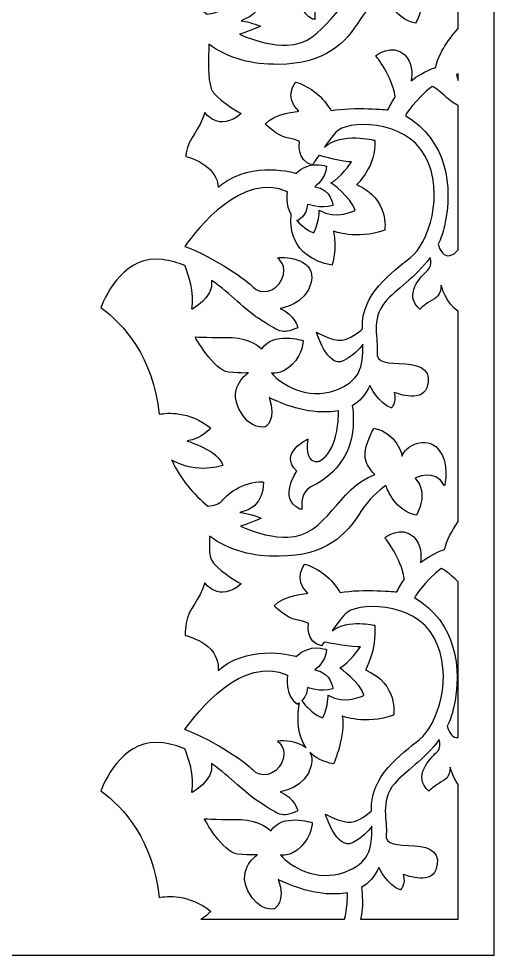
# Model space of a CAD drawing. Header units: centimetres. Extents: x -8.7 to 9, y -0.8 to 7.8.
# Drawn here: x 6.778 to 8.959, y -0.784 to 3.506 of the extents above; entities that cross this region are included whole.
import ezdxf

# ---------------------------------------------------------------- set-up
doc = ezdxf.new("R2010")
doc.units = ezdxf.units.CM
doc.header["$MEASUREMENT"] = 0
doc.layers.add('layer 1', color=7, linetype='Continuous')

msp = doc.modelspace()

# ---------------------------------------------------------------- linework, layer by layer
at = {"layer": 'layer 1', "color": 242}
for points, knots in [([(0.70813, 7.79648), (0.70813, 7.79648), (8.95855, 7.79648), (8.95855, 7.79648), (8.95855, 7.79648), (8.95855, 7.79648), (8.95855, -0.78396), (8.95855, -0.78396), (8.95855, -0.78396), (8.95855, -0.78396), (0.70813, -0.78396), (0.70813, -0.78396), (0.70813, -0.78396), (0.70813, -0.78396), (0.70813, 7.79648), (0.70813, 7.79648)], [0, 0, 0, 0, 0.2, 0.2, 0.2, 0.2, 0.4, 0.4, 0.4, 0.4, 0.6, 0.6, 0.6, 0.6, 1, 1, 1, 1]), ([(8.79354, 4.48017), (8.79354, 4.48017), (8.79354, 3.46098), (8.79354, 3.46098), (8.79354, 3.46098), (8.73857, 3.40356), (8.70047, 3.3355), (8.69018, 3.28348), (8.69018, 3.28348), (8.69018, 3.28348), (8.63613, 3.2674), (8.57809, 3.22248), (8.57809, 3.22248), (8.58317, 3.2561), (8.58294, 3.30615), (8.54779, 3.34043), (8.54779, 3.34043), (8.49045, 3.39639), (8.4153, 3.33644), (8.4153, 3.33644), (8.4153, 3.33644), (8.4153, 3.33644), (8.49045, 3.24251), (8.50429, 3.15059), (8.50429, 3.15059), (8.50446, 3.14946), (8.50463, 3.14837), (8.50482, 3.14731), (8.50482, 3.14731), (8.49217, 3.12982), (8.48055, 3.11034), (8.47067, 3.08864), (8.47067, 3.08864), (8.47067, 3.08864), (8.31643, 3.10363), (8.20964, 3.08564), (8.20964, 3.08564), (8.20964, 3.08564), (8.1587, 3.18329), (8.04846, 3.21585), (8.04846, 3.21585), (8.04846, 3.21585), (7.99079, 3.14901), (8.06202, 3.08217), (8.06202, 3.08217), (8.06202, 3.08217), (7.95009, 3.0736), (7.90769, 3.0239), (7.90769, 3.0239), (7.90769, 3.0239), (7.96366, 2.96905), (8.00945, 2.96048), (8.00945, 2.96048), (8.05524, 2.95191), (8.06542, 2.94334), (8.06542, 2.94334), (8.06542, 2.94334), (8.06542, 2.94334), (8.04986, 2.85447), (8.12441, 2.8362), (8.12441, 2.8362), (8.12441, 2.8362), (8.1364, 2.85483), (8.15367, 2.8802), (8.15367, 2.8802), (8.16775, 2.87624), (8.26931, 2.84809), (8.3044, 2.85037), (8.3044, 2.85037), (8.3044, 2.85037), (8.25083, 2.7741), (8.20944, 2.75441), (8.20944, 2.75441), (8.20944, 2.75441), (8.30197, 2.69043), (8.32023, 2.62892), (8.32023, 2.62892), (8.32023, 2.62892), (8.23257, 2.58186), (8.15587, 2.62984), (8.15587, 2.62984), (8.15587, 2.62984), (8.1583, 2.58094), (8.13274, 2.52804), (8.13274, 2.52804), (8.13274, 2.52804), (8.12543, 2.51942), (8.08039, 2.55633), (8.08039, 2.55633), (8.06838, 2.56617), (8.05914, 2.57526), (8.05205, 2.58331), (8.05205, 2.58331), (8.05337, 2.58243), (8.05471, 2.58157), (8.05611, 2.58075), (8.05611, 2.58075), (8.05611, 2.58075), (8.10159, 2.60273), (8.10159, 2.65669), (8.10159, 2.65669), (8.10159, 2.65669), (8.16091, 2.63271), (8.21826, 2.65069), (8.21826, 2.65069), (8.21826, 2.65069), (8.21431, 2.72463), (8.13521, 2.73662), (8.13521, 2.73662), (8.13521, 2.73662), (8.1886, 2.77259), (8.1886, 2.83055), (8.1886, 2.83055), (8.1886, 2.83055), (8.17481, 2.8362), (8.15387, 2.83753), (8.15387, 2.83753), (8.15387, 2.83753), (8.13805, 2.83762), (8.13805, 2.83762), (8.13805, 2.83762), (8.11246, 2.83629), (8.08047, 2.82733), (8.05017, 2.79857), (8.05017, 2.79857), (8.05017, 2.79857), (7.85242, 2.85852), (7.70806, 2.74662), (7.70806, 2.74662), (7.70309, 2.74276), (7.69814, 2.73885), (7.69322, 2.73491), (7.69322, 2.73491), (7.69046, 2.76257), (7.67954, 2.79708), (7.64677, 2.82393), (7.64677, 2.82393), (7.60992, 2.85412), (7.57082, 2.86837), (7.54382, 2.87504), (7.54382, 2.87504), (7.54445, 2.88115), (7.54517, 2.88703), (7.54599, 2.89261), (7.54599, 2.89261), (7.55598, 2.96078), (7.60845, 2.9936), (7.63093, 3.07691), (7.63093, 3.07691), (7.63093, 3.07691), (7.69589, 2.9835), (7.79832, 3.07186), (7.79832, 3.07186), (7.79832, 3.07186), (7.71088, 3.11983), (7.6734, 3.16527), (7.6734, 3.16527), (7.66746, 3.17247), (7.66323, 3.17973), (7.66021, 3.18714), (7.66021, 3.18714), (7.64532, 3.23247), (7.6469, 3.32324), (7.6499, 3.35919), (7.6499, 3.35919), (7.65004, 3.36869), (7.64998, 3.37862), (7.64918, 3.38908), (7.64918, 3.38908), (7.74362, 3.32199), (7.84751, 3.29602), (7.96808, 3.29735), (7.96808, 3.29735), (8.18659, 3.29975), (8.27465, 3.3941), (8.34353, 3.50211), (8.34353, 3.50211), (8.37958, 3.55863), (8.42406, 3.5974), (8.4583, 3.62153), (8.4583, 3.62153), (8.46587, 3.59773), (8.50031, 3.50854), (8.5972, 3.4853), (8.5972, 3.4853), (8.5972, 3.4853), (8.6599, 3.58707), (8.59149, 3.65427), (8.59149, 3.65427), (8.59149, 3.65427), (8.6827, 3.7042), (8.7264, 3.61971), (8.7264, 3.61971), (8.7264, 3.61971), (8.7549, 3.7234), (8.6979, 3.78868), (8.6979, 3.78868), (8.6409, 3.85397), (8.54399, 3.80212), (8.53259, 3.75604), (8.53259, 3.75604), (8.53259, 3.75604), (8.50979, 3.86357), (8.40339, 3.88469), (8.40339, 3.88469), (8.40339, 3.88469), (8.34258, 3.78292), (8.36918, 3.72532), (8.36918, 3.72532), (8.37961, 3.70275), (8.39381, 3.6852), (8.40724, 3.67219), (8.40724, 3.67219), (8.23616, 3.61031), (8.18697, 3.38814), (8.00899, 3.38474), (8.00899, 3.38474), (7.94756, 3.38357), (7.86986, 3.39966), (7.79108, 3.43488), (7.79108, 3.43488), (7.8318, 3.44775), (7.88656, 3.47186), (7.88656, 3.47186), (7.88656, 3.47186), (7.85608, 3.48586), (7.81752, 3.49374), (7.79887, 3.49698), (7.79887, 3.49698), (7.80387, 3.4995), (7.80893, 3.50214), (7.81407, 3.50493), (7.81407, 3.50493), (7.87756, 3.52666), (7.89241, 3.58248), (7.89555, 3.6147), (7.89555, 3.6147), (7.89558, 3.61506), (7.89561, 3.61541), (7.89565, 3.61576), (7.89565, 3.61576), (7.89567, 3.61597), (7.89569, 3.61619), (7.8957, 3.6164), (7.8957, 3.6164), (7.8969, 3.62989), (7.89606, 3.63891), (7.89606, 3.63891), (7.89606, 3.63891), (7.79725, 3.64083), (7.72695, 3.57747), (7.70605, 3.55059), (7.70605, 3.55059), (7.69532, 3.5368), (7.66709, 3.53009), (7.64213, 3.52681), (7.64213, 3.52681), (7.57658, 3.58053), (7.51784, 3.65024), (7.47647, 3.73734), (7.47647, 3.73734), (7.59573, 3.67017), (7.70996, 3.71364), (7.70996, 3.71364), (7.70996, 3.71364), (7.70994, 3.71373), (7.70991, 3.71382), (7.70989, 3.71391), (7.70989, 3.71391), (7.70996, 3.71393), (7.70999, 3.71394), (7.70999, 3.71394), (7.70999, 3.71394), (7.69644, 3.77725), (7.55743, 3.82244), (7.54701, 3.82575), (7.54701, 3.82575), (7.61174, 3.83489), (7.65542, 3.88432), (7.65542, 3.88432), (7.65542, 3.88432), (7.65537, 3.88436), (7.65533, 3.88439), (7.65528, 3.88443), (7.65528, 3.88443), (7.65539, 3.88455), (7.65545, 3.88462), (7.65545, 3.88462), (7.65545, 3.88462), (7.61313, 3.91835), (7.57081, 3.93616), (7.53335, 3.94497), (7.53335, 3.94497), (7.53335, 3.94497), (7.53204, 3.94497), (7.53204, 3.94497), (7.53204, 3.94497), (7.48074, 3.95679), (7.43871, 3.95178), (7.41853, 3.94784), (7.41853, 3.94784), (7.39091, 4.21007), (7.25676, 4.35829), (7.15098, 4.43686), (7.15098, 4.43686), (7.17797, 4.504), (7.26546, 4.67952), (7.43499, 4.65616), (7.43499, 4.65616), (7.47082, 4.65123), (7.5043, 4.64191), (7.5357, 4.62956), (7.5357, 4.62956), (7.55016, 4.59534), (7.58424, 4.50328), (7.56803, 4.42864), (7.56803, 4.42864), (7.56803, 4.42864), (7.66905, 4.47873), (7.65921, 4.56121), (7.65921, 4.56121), (7.74713, 4.49896), (7.81521, 4.42376), (7.87323, 4.38746), (7.87323, 4.38746), (7.97298, 4.32506), (7.97773, 4.31066), (8.05374, 4.34426), (8.05374, 4.34426), (8.05374, 4.34426), (8.04214, 4.40451), (7.97305, 4.43189), (7.97305, 4.43189), (7.97305, 4.43189), (8.09182, 4.44817), (8.11557, 4.55271), (8.11557, 4.55271), (8.13931, 4.65726), (8.00533, 4.67097), (7.96123, 4.66412), (7.96123, 4.66412), (7.96123, 4.66412), (8.01042, 4.62812), (7.98158, 4.56642), (7.98158, 4.56642), (7.95275, 4.50472), (7.88209, 4.49446), (7.84986, 4.53045), (7.84986, 4.53045), (7.82592, 4.55718), (7.67702, 4.66437), (7.53627, 4.71679), (7.53627, 4.71679), (7.59394, 4.7983), (7.80046, 5.061), (8.00696, 4.96599), (8.00696, 4.96599), (8.00696, 4.96599), (7.99252, 4.87839), (8.04475, 4.83923), (8.04475, 4.83923), (8.04063, 4.78785), (8.04763, 4.65059), (8.23306, 4.61666), (8.23306, 4.61666), (8.23306, 4.61666), (8.25679, 4.6886), (8.23899, 4.77253), (8.23899, 4.77253), (8.23899, 4.77253), (8.34183, 4.73057), (8.47432, 4.77653), (8.47432, 4.77653), (8.47432, 4.77653), (8.49805, 4.92041), (8.34578, 4.98436), (8.34578, 4.98436), (8.34578, 4.98436), (8.43872, 5.07428), (8.42884, 5.18819), (8.42884, 5.18819), (8.42884, 5.18819), (8.31952, 5.21538), (8.24354, 5.1698), (8.24354, 5.1698), (8.25973, 5.19163), (8.27697, 5.21394), (8.29216, 5.2316), (8.29216, 5.2316), (8.33734, 5.28411), (8.60842, 5.29552), (8.70104, 5.12203), (8.70104, 5.12203), (8.79366, 4.94853), (8.71495, 4.72179), (8.63354, 4.65666), (8.63354, 4.65666), (8.55213, 4.59153), (8.40628, 4.4887), (8.41306, 4.33445), (8.41306, 4.33445), (8.41313, 4.33297), (8.41319, 4.33151), (8.41325, 4.33004), (8.41325, 4.33004), (8.39506, 4.31405), (8.35516, 4.28236), (8.32079, 4.2786), (8.32079, 4.2786), (8.27457, 4.27355), (8.20212, 4.31521), (8.20212, 4.31521), (8.20212, 4.31521), (8.20212, 4.31521), (8.25333, 4.14858), (8.32578, 4.18393), (8.32578, 4.18393), (8.37012, 4.20556), (8.39947, 4.23806), (8.41559, 4.26003), (8.41559, 4.26003), (8.41688, 4.15252), (8.40013, 4.08955), (8.29095, 4.04994), (8.29095, 4.04994), (8.15866, 4.00195), (8.04333, 4.07394), (7.99584, 4.12878), (7.99584, 4.12878), (7.99584, 4.12878), (8.03994, 4.11507), (8.09082, 4.16649), (8.09082, 4.16649), (8.1417, 4.2179), (8.1417, 4.27618), (8.1417, 4.27618), (8.1417, 4.27618), (8.1417, 4.27618), (8.00262, 4.32074), (7.95174, 4.23847), (7.95174, 4.23847), (7.95174, 4.23847), (7.89747, 4.28989), (7.81606, 4.28989), (7.81606, 4.28989), (7.73465, 4.28989), (7.64646, 4.29331), (7.64646, 4.29331), (7.64646, 4.29331), (7.64646, 4.29331), (7.73126, 4.13906), (7.7991, 4.13221), (7.7991, 4.13221), (7.86694, 4.12535), (7.89069, 4.12878), (7.89069, 4.12878), (7.89069, 4.12878), (7.89069, 4.12878), (7.79571, 4.06708), (7.84659, 3.96425), (7.84659, 3.96425), (7.89747, 3.86142), (7.9687, 3.88198), (7.9687, 3.88198), (7.9687, 3.88198), (7.9687, 3.88198), (8.02298, 3.91283), (7.98566, 4.01567), (7.98566, 4.01567), (7.98566, 4.01567), (8.0976, 3.95739), (8.20615, 3.95054), (8.20615, 3.95054), (8.2412, 3.94832), (8.27376, 3.94935), (8.3034, 3.95518), (8.3034, 3.95518), (8.30396, 3.90399), (8.29739, 3.77036), (8.21687, 3.7245), (8.21687, 3.7245), (8.21687, 3.7245), (8.17852, 3.71158), (8.16573, 3.75033), (8.16573, 3.75033), (8.15295, 3.78909), (8.16391, 3.826), (8.16391, 3.826), (8.16391, 3.826), (8.16391, 3.826), (8.02512, 3.75956), (8.11277, 3.67836), (8.11277, 3.67836), (8.11277, 3.67836), (8.02485, 3.5553), (8.12569, 3.50493), (8.12569, 3.50493), (8.12569, 3.50493), (8.13734, 3.50493), (8.13734, 3.50493), (8.13734, 3.50493), (8.13452, 3.52372), (8.12961, 3.58493), (8.18034, 3.60823), (8.18034, 3.60823), (8.24061, 3.63591), (8.32461, 3.70051), (8.35566, 3.80201), (8.35566, 3.80201), (8.37787, 3.87464), (8.37202, 3.94443), (8.36691, 3.97826), (8.36691, 3.97826), (8.39968, 3.99715), (8.42673, 4.02666), (8.44698, 4.07051), (8.44698, 4.07051), (8.44698, 4.07051), (8.48768, 3.98824), (8.54535, 3.96768), (8.54535, 3.96768), (8.54535, 3.96768), (8.57248, 3.99167), (8.55892, 4.03966), (8.55892, 4.03966), (8.55892, 4.03966), (8.68103, 3.98824), (8.70817, 4.06023), (8.70817, 4.06023), (8.7353, 4.13221), (8.68781, 4.16649), (8.6098, 4.16992), (8.6098, 4.16992), (8.53178, 4.17334), (8.47412, 4.17334), (8.4809, 4.22476), (8.4809, 4.22476), (8.48768, 4.27618), (8.45037, 4.37558), (8.51821, 4.45442), (8.51821, 4.45442), (8.56533, 4.50918), (8.65824, 4.5656), (8.72426, 4.65697), (8.72426, 4.65697), (8.72783, 4.64274), (8.73246, 4.61532), (8.71185, 4.59747), (8.71185, 4.59747), (8.68298, 4.57246), (8.59844, 4.48495), (8.67679, 4.42036), (8.67679, 4.42036), (8.67679, 4.42036), (8.69123, 4.43703), (8.72216, 4.45578), (8.72216, 4.45578), (8.75309, 4.47453), (8.77371, 4.48078), (8.77371, 4.53079), (8.77371, 4.53079), (8.77371, 4.53079), (8.77986, 4.50738), (8.79354, 4.48017)], [0, 0, 0, 0, 0.0070423, 0.0070423, 0.0070423, 0.0070423, 0.0140845, 0.0140845, 0.0140845, 0.0140845, 0.0211268, 0.0211268, 0.0211268, 0.0211268, 0.028169, 0.028169, 0.028169, 0.028169, 0.0352113, 0.0352113, 0.0352113, 0.0352113, 0.0422535, 0.0422535, 0.0422535, 0.0422535, 0.0492958, 0.0492958, 0.0492958, 0.0492958, 0.056338, 0.056338, 0.056338, 0.056338, 0.0633803, 0.0633803, 0.0633803, 0.0633803, 0.0704225, 0.0704225, 0.0704225, 0.0704225, 0.0774648, 0.0774648, 0.0774648, 0.0774648, 0.084507, 0.084507, 0.084507, 0.084507, 0.0915493, 0.0915493, 0.0915493, 0.0915493, 0.0985915, 0.0985915, 0.0985915, 0.0985915, 0.1056338, 0.1056338, 0.1056338, 0.1056338, 0.1126761, 0.1126761, 0.1126761, 0.1126761, 0.1197183, 0.1197183, 0.1197183, 0.1197183, 0.1267606, 0.1267606, 0.1267606, 0.1267606, 0.1338028, 0.1338028, 0.1338028, 0.1338028, 0.1408451, 0.1408451, 0.1408451, 0.1408451, 0.1478873, 0.1478873, 0.1478873, 0.1478873, 0.1549296, 0.1549296, 0.1549296, 0.1549296, 0.1619718, 0.1619718, 0.1619718, 0.1619718, 0.1690141, 0.1690141, 0.1690141, 0.1690141, 0.1760563, 0.1760563, 0.1760563, 0.1760563, 0.1830986, 0.1830986, 0.1830986, 0.1830986, 0.1901408, 0.1901408, 0.1901408, 0.1901408, 0.1971831, 0.1971831, 0.1971831, 0.1971831, 0.2042254, 0.2042254, 0.2042254, 0.2042254, 0.2112676, 0.2112676, 0.2112676, 0.2112676, 0.2183099, 0.2183099, 0.2183099, 0.2183099, 0.2253521, 0.2253521, 0.2253521, 0.2253521, 0.2323944, 0.2323944, 0.2323944, 0.2323944, 0.2394366, 0.2394366, 0.2394366, 0.2394366, 0.2464789, 0.2464789, 0.2464789, 0.2464789, 0.2535211, 0.2535211, 0.2535211, 0.2535211, 0.2605634, 0.2605634, 0.2605634, 0.2605634, 0.2676056, 0.2676056, 0.2676056, 0.2676056, 0.2746479, 0.2746479, 0.2746479, 0.2746479, 0.2816901, 0.2816901, 0.2816901, 0.2816901, 0.2887324, 0.2887324, 0.2887324, 0.2887324, 0.2957746, 0.2957746, 0.2957746, 0.2957746, 0.3028169, 0.3028169, 0.3028169, 0.3028169, 0.3098592, 0.3098592, 0.3098592, 0.3098592, 0.3169014, 0.3169014, 0.3169014, 0.3169014, 0.3239437, 0.3239437, 0.3239437, 0.3239437, 0.3309859, 0.3309859, 0.3309859, 0.3309859, 0.3380282, 0.3380282, 0.3380282, 0.3380282, 0.3450704, 0.3450704, 0.3450704, 0.3450704, 0.3521127, 0.3521127, 0.3521127, 0.3521127, 0.3591549, 0.3591549, 0.3591549, 0.3591549, 0.3661972, 0.3661972, 0.3661972, 0.3661972, 0.3732394, 0.3732394, 0.3732394, 0.3732394, 0.3802817, 0.3802817, 0.3802817, 0.3802817, 0.3873239, 0.3873239, 0.3873239, 0.3873239, 0.3943662, 0.3943662, 0.3943662, 0.3943662, 0.4014085, 0.4014085, 0.4014085, 0.4014085, 0.4084507, 0.4084507, 0.4084507, 0.4084507, 0.415493, 0.415493, 0.415493, 0.415493, 0.4225352, 0.4225352, 0.4225352, 0.4225352, 0.4295775, 0.4295775, 0.4295775, 0.4295775, 0.4366197, 0.4366197, 0.4366197, 0.4366197, 0.443662, 0.443662, 0.443662, 0.443662, 0.4507042, 0.4507042, 0.4507042, 0.4507042, 0.4577465, 0.4577465, 0.4577465, 0.4577465, 0.4647887, 0.4647887, 0.4647887, 0.4647887, 0.471831, 0.471831, 0.471831, 0.471831, 0.4788732, 0.4788732, 0.4788732, 0.4788732, 0.4859155, 0.4859155, 0.4859155, 0.4859155, 0.4929577, 0.4929577, 0.4929577, 0.4929577, 0.5, 0.5, 0.5, 0.5, 0.5070423, 0.5070423, 0.5070423, 0.5070423, 0.5140845, 0.5140845, 0.5140845, 0.5140845, 0.5211268, 0.5211268, 0.5211268, 0.5211268, 0.528169, 0.528169, 0.528169, 0.528169, 0.5352113, 0.5352113, 0.5352113, 0.5352113, 0.5422535, 0.5422535, 0.5422535, 0.5422535, 0.5492958, 0.5492958, 0.5492958, 0.5492958, 0.556338, 0.556338, 0.556338, 0.556338, 0.5633803, 0.5633803, 0.5633803, 0.5633803, 0.5704225, 0.5704225, 0.5704225, 0.5704225, 0.5774648, 0.5774648, 0.5774648, 0.5774648, 0.584507, 0.584507, 0.584507, 0.584507, 0.5915493, 0.5915493, 0.5915493, 0.5915493, 0.5985915, 0.5985915, 0.5985915, 0.5985915, 0.6056338, 0.6056338, 0.6056338, 0.6056338, 0.6126761, 0.6126761, 0.6126761, 0.6126761, 0.6197183, 0.6197183, 0.6197183, 0.6197183, 0.6267606, 0.6267606, 0.6267606, 0.6267606, 0.6338028, 0.6338028, 0.6338028, 0.6338028, 0.6408451, 0.6408451, 0.6408451, 0.6408451, 0.6478873, 0.6478873, 0.6478873, 0.6478873, 0.6549296, 0.6549296, 0.6549296, 0.6549296, 0.6619718, 0.6619718, 0.6619718, 0.6619718, 0.6690141, 0.6690141, 0.6690141, 0.6690141, 0.6760563, 0.6760563, 0.6760563, 0.6760563, 0.6830986, 0.6830986, 0.6830986, 0.6830986, 0.6901408, 0.6901408, 0.6901408, 0.6901408, 0.6971831, 0.6971831, 0.6971831, 0.6971831, 0.7042254, 0.7042254, 0.7042254, 0.7042254, 0.7112676, 0.7112676, 0.7112676, 0.7112676, 0.7183099, 0.7183099, 0.7183099, 0.7183099, 0.7253521, 0.7253521, 0.7253521, 0.7253521, 0.7323944, 0.7323944, 0.7323944, 0.7323944, 0.7394366, 0.7394366, 0.7394366, 0.7394366, 0.7464789, 0.7464789, 0.7464789, 0.7464789, 0.7535211, 0.7535211, 0.7535211, 0.7535211, 0.7605634, 0.7605634, 0.7605634, 0.7605634, 0.7676056, 0.7676056, 0.7676056, 0.7676056, 0.7746479, 0.7746479, 0.7746479, 0.7746479, 0.7816901, 0.7816901, 0.7816901, 0.7816901, 0.7887324, 0.7887324, 0.7887324, 0.7887324, 0.7957746, 0.7957746, 0.7957746, 0.7957746, 0.8028169, 0.8028169, 0.8028169, 0.8028169, 0.8098592, 0.8098592, 0.8098592, 0.8098592, 0.8169014, 0.8169014, 0.8169014, 0.8169014, 0.8239437, 0.8239437, 0.8239437, 0.8239437, 0.8309859, 0.8309859, 0.8309859, 0.8309859, 0.8380282, 0.8380282, 0.8380282, 0.8380282, 0.8450704, 0.8450704, 0.8450704, 0.8450704, 0.8521127, 0.8521127, 0.8521127, 0.8521127, 0.8591549, 0.8591549, 0.8591549, 0.8591549, 0.8661972, 0.8661972, 0.8661972, 0.8661972, 0.8732394, 0.8732394, 0.8732394, 0.8732394, 0.8802817, 0.8802817, 0.8802817, 0.8802817, 0.8873239, 0.8873239, 0.8873239, 0.8873239, 0.8943662, 0.8943662, 0.8943662, 0.8943662, 0.9014085, 0.9014085, 0.9014085, 0.9014085, 0.9084507, 0.9084507, 0.9084507, 0.9084507, 0.915493, 0.915493, 0.915493, 0.915493, 0.9225352, 0.9225352, 0.9225352, 0.9225352, 0.9295775, 0.9295775, 0.9295775, 0.9295775, 0.9366197, 0.9366197, 0.9366197, 0.9366197, 0.943662, 0.943662, 0.943662, 0.943662, 0.9507042, 0.9507042, 0.9507042, 0.9507042, 0.9577465, 0.9577465, 0.9577465, 0.9577465, 0.9647887, 0.9647887, 0.9647887, 0.9647887, 0.971831, 0.971831, 0.971831, 0.971831, 0.9788732, 0.9788732, 0.9788732, 0.9788732, 0.9859155, 0.9859155, 0.9859155, 0.9859155, 1, 1, 1, 1]), ([(8.79354, 3.25319), (8.79354, 3.25319), (8.79354, 3.22328), (8.79354, 3.22328), (8.79354, 3.22328), (8.78943, 3.23294), (8.78667, 3.24272), (8.78482, 3.25132), (8.78482, 3.25132), (8.78771, 3.252), (8.79062, 3.25262), (8.79354, 3.25319)], [0, 0, 0, 0, 0.25, 0.25, 0.25, 0.25, 0.5, 0.5, 0.5, 0.5, 1, 1, 1, 1]), ([(8.79354, 3.10858), (8.79354, 3.10858), (8.79354, 2.44781), (8.79354, 2.44781), (8.79354, 2.44781), (8.7688, 2.418), (8.7396, 2.41138), (8.72057, 2.43411), (8.72057, 2.43411), (8.71002, 2.44671), (8.70437, 2.46111), (8.70135, 2.47291), (8.70135, 2.47291), (8.71362, 2.49815), (8.72359, 2.52569), (8.73025, 2.55601), (8.73025, 2.55601), (8.77096, 2.74111), (8.74131, 2.94849), (8.5513, 3.06317), (8.5513, 3.06317), (8.5513, 3.06317), (8.59844, 3.13935), (8.67361, 3.19622), (8.67361, 3.19622), (8.68412, 3.19176), (8.70213, 3.18042), (8.7317, 3.15259), (8.7317, 3.15259), (8.75444, 3.1312), (8.77406, 3.11641), (8.79354, 3.10858)], [0, 0, 0, 0, 0.1111111, 0.1111111, 0.1111111, 0.1111111, 0.2222222, 0.2222222, 0.2222222, 0.2222222, 0.3333333, 0.3333333, 0.3333333, 0.3333333, 0.4444444, 0.4444444, 0.4444444, 0.4444444, 0.5555556, 0.5555556, 0.5555556, 0.5555556, 0.6666667, 0.6666667, 0.6666667, 0.6666667, 0.7777778, 0.7777778, 0.7777778, 0.7777778, 1, 1, 1, 1]), ([(8.79354, 2.16527), (8.79354, 2.16527), (8.79354, 1.20347), (8.79354, 1.20347), (8.79354, 1.20347), (8.76119, 1.15919), (8.73924, 1.11322), (8.7318, 1.07564), (8.7318, 1.07564), (8.7318, 1.07564), (8.67775, 1.05956), (8.61971, 1.01464), (8.61971, 1.01464), (8.62479, 1.04826), (8.62456, 1.0983), (8.58942, 1.13259), (8.58942, 1.13259), (8.53207, 1.18854), (8.45692, 1.12859), (8.45692, 1.12859), (8.45692, 1.12859), (8.45692, 1.12859), (8.53207, 1.03467), (8.54591, 0.94275), (8.54591, 0.94275), (8.54608, 0.94161), (8.54626, 0.94053), (8.54644, 0.93946), (8.54644, 0.93946), (8.53379, 0.92198), (8.52217, 0.9025), (8.51229, 0.8808), (8.51229, 0.8808), (8.51229, 0.8808), (8.35805, 0.89578), (8.25126, 0.8778), (8.25126, 0.8778), (8.25126, 0.8778), (8.20032, 0.97544), (8.09008, 1.00801), (8.09008, 1.00801), (8.09008, 1.00801), (8.03241, 0.94117), (8.10365, 0.87433), (8.10365, 0.87433), (8.10365, 0.87433), (7.99171, 0.86576), (7.94931, 0.81605), (7.94931, 0.81605), (7.94931, 0.81605), (8.00528, 0.76121), (8.05107, 0.75264), (8.05107, 0.75264), (8.09686, 0.74407), (8.10704, 0.7355), (8.10704, 0.7355), (8.10704, 0.7355), (8.10704, 0.7355), (8.09149, 0.6513), (8.16603, 0.63304), (8.16603, 0.63304), (8.16603, 0.63304), (8.1706, 0.6398), (8.17816, 0.65071), (8.17816, 0.65071), (8.20441, 0.64583), (8.31194, 0.62637), (8.34499, 0.62852), (8.34499, 0.62852), (8.34499, 0.62852), (8.29142, 0.55225), (8.25003, 0.53256), (8.25003, 0.53256), (8.25003, 0.53256), (8.34256, 0.46859), (8.36082, 0.40707), (8.36082, 0.40707), (8.36082, 0.40707), (8.27316, 0.36001), (8.19646, 0.40799), (8.19646, 0.40799), (8.19646, 0.40799), (8.19889, 0.35909), (8.17333, 0.30619), (8.17333, 0.30619), (8.17333, 0.30619), (8.16602, 0.29757), (8.12098, 0.33448), (8.12098, 0.33448), (8.0966, 0.35445), (8.08363, 0.37136), (8.07686, 0.38268), (8.07686, 0.38268), (8.08885, 0.39481), (8.10159, 0.4144), (8.10159, 0.44295), (8.10159, 0.44295), (8.10159, 0.44295), (8.16091, 0.41897), (8.21826, 0.43695), (8.21826, 0.43695), (8.21826, 0.43695), (8.21431, 0.51089), (8.13521, 0.52288), (8.13521, 0.52288), (8.13521, 0.52288), (8.1886, 0.55885), (8.1886, 0.6168), (8.1886, 0.6168), (8.1886, 0.6168), (8.11543, 0.64678), (8.05017, 0.58483), (8.05017, 0.58483), (8.05017, 0.58483), (7.85242, 0.64478), (7.70806, 0.53287), (7.70806, 0.53287), (7.70312, 0.52904), (7.69819, 0.52515), (7.6933, 0.52123), (7.6933, 0.52123), (7.69393, 0.55036), (7.68721, 0.59611), (7.6461, 0.62979), (7.6461, 0.62979), (7.60827, 0.66079), (7.56806, 0.67498), (7.54102, 0.68142), (7.54102, 0.68142), (7.54196, 0.70147), (7.54351, 0.72115), (7.54599, 0.73804), (7.54599, 0.73804), (7.55598, 0.8062), (7.60845, 0.83902), (7.63093, 0.92234), (7.63093, 0.92234), (7.63093, 0.92234), (7.69589, 0.82892), (7.79832, 0.91729), (7.79832, 0.91729), (7.79832, 0.91729), (7.71088, 0.96525), (7.6734, 1.0107), (7.6734, 1.0107), (7.64333, 1.04716), (7.65668, 1.08527), (7.65281, 1.13543), (7.65281, 1.13543), (7.74725, 1.06834), (7.85114, 1.04237), (7.97172, 1.04369), (7.97172, 1.04369), (8.19023, 1.04609), (8.27829, 1.14045), (8.34716, 1.24845), (8.34716, 1.24845), (8.38321, 1.30498), (8.4277, 1.34375), (8.46193, 1.36787), (8.46193, 1.36787), (8.4695, 1.34408), (8.50394, 1.25489), (8.60083, 1.23165), (8.60083, 1.23165), (8.60083, 1.23165), (8.66353, 1.33342), (8.59513, 1.40062), (8.59513, 1.40062), (8.59513, 1.40062), (8.68633, 1.45055), (8.73004, 1.36606), (8.73004, 1.36606), (8.73004, 1.36606), (8.75854, 1.46975), (8.70153, 1.53503), (8.70153, 1.53503), (8.64453, 1.60032), (8.54763, 1.54847), (8.53622, 1.50239), (8.53622, 1.50239), (8.53622, 1.50239), (8.51342, 1.60992), (8.40702, 1.63104), (8.40702, 1.63104), (8.40702, 1.63104), (8.34621, 1.52927), (8.37282, 1.47167), (8.37282, 1.47167), (8.38324, 1.4491), (8.39744, 1.43155), (8.41087, 1.41854), (8.41087, 1.41854), (8.23979, 1.35666), (8.19061, 1.13448), (8.01262, 1.13109), (8.01262, 1.13109), (7.9512, 1.12992), (7.87349, 1.146), (7.79471, 1.18123), (7.79471, 1.18123), (7.83543, 1.1941), (7.89019, 1.21821), (7.89019, 1.21821), (7.89019, 1.21821), (7.84839, 1.23741), (7.79139, 1.24509), (7.79139, 1.24509), (7.79139, 1.24509), (7.91109, 1.2643), (7.89969, 1.38526), (7.89969, 1.38526), (7.89969, 1.38526), (7.80089, 1.38718), (7.73058, 1.32382), (7.70968, 1.29694), (7.70968, 1.29694), (7.69896, 1.28314), (7.67072, 1.27643), (7.64576, 1.27316), (7.64576, 1.27316), (7.58011, 1.32697), (7.52127, 1.39682), (7.4799, 1.48411), (7.4799, 1.48411), (7.59924, 1.41676), (7.71362, 1.46029), (7.71362, 1.46029), (7.71362, 1.46029), (7.69955, 1.52607), (7.55, 1.5723), (7.55, 1.5723), (7.55, 1.5723), (7.6151, 1.58119), (7.65908, 1.63097), (7.65908, 1.63097), (7.65908, 1.63097), (7.55816, 1.71141), (7.45724, 1.70133), (7.4222, 1.69449), (7.4222, 1.69449), (7.39457, 1.95672), (7.26042, 2.10494), (7.15464, 2.18351), (7.15464, 2.18351), (7.18164, 2.25064), (7.26912, 2.42617), (7.43865, 2.40281), (7.43865, 2.40281), (7.47448, 2.39787), (7.50796, 2.38856), (7.53936, 2.37621), (7.53936, 2.37621), (7.55382, 2.34199), (7.58791, 2.24993), (7.57169, 2.17529), (7.57169, 2.17529), (7.57169, 2.17529), (7.67271, 2.22538), (7.66288, 2.30786), (7.66288, 2.30786), (7.75079, 2.24561), (7.81887, 2.1704), (7.87689, 2.13411), (7.87689, 2.13411), (7.97665, 2.07171), (7.9814, 2.05731), (8.0574, 2.09091), (8.0574, 2.09091), (8.0574, 2.09091), (8.04581, 2.15116), (7.97672, 2.17854), (7.97672, 2.17854), (7.97672, 2.17854), (8.09549, 2.19481), (8.11923, 2.29936), (8.11923, 2.29936), (8.14297, 2.40391), (8.00899, 2.41762), (7.96489, 2.41076), (7.96489, 2.41076), (7.96489, 2.41076), (8.01408, 2.37477), (7.98525, 2.31307), (7.98525, 2.31307), (7.95641, 2.25137), (7.88575, 2.24111), (7.85353, 2.2771), (7.85353, 2.2771), (7.82958, 2.30383), (7.68068, 2.41102), (7.53993, 2.46344), (7.53993, 2.46344), (7.5976, 2.54495), (7.80412, 2.80765), (8.01062, 2.71264), (8.01062, 2.71264), (8.01062, 2.71264), (8.00057, 2.65171), (8.02753, 2.60877), (8.02753, 2.60877), (8.02236, 2.5664), (8.01793, 2.41364), (8.21498, 2.37759), (8.21498, 2.37759), (8.21498, 2.37759), (8.23871, 2.44953), (8.22091, 2.53346), (8.22091, 2.53346), (8.22091, 2.53346), (8.32374, 2.4915), (8.45623, 2.53746), (8.45623, 2.53746), (8.45623, 2.53746), (8.47996, 2.68134), (8.3277, 2.74529), (8.3277, 2.74529), (8.3277, 2.74529), (8.42064, 2.83521), (8.41075, 2.94912), (8.41075, 2.94912), (8.41075, 2.94912), (8.25732, 2.98869), (8.17959, 2.91748), (8.17959, 2.91748), (8.19708, 2.94205), (8.21619, 2.96763), (8.23284, 2.98698), (8.23284, 2.98698), (8.27802, 3.03949), (8.5491, 3.0509), (8.64172, 2.87741), (8.64172, 2.87741), (8.73434, 2.70391), (8.65563, 2.47717), (8.57422, 2.41204), (8.57422, 2.41204), (8.49281, 2.34691), (8.34695, 2.24408), (8.35374, 2.08983), (8.35374, 2.08983), (8.35381, 2.08835), (8.35387, 2.08689), (8.35393, 2.08542), (8.35393, 2.08542), (8.33574, 2.06943), (8.29584, 2.03774), (8.26146, 2.03398), (8.26146, 2.03398), (8.21525, 2.02893), (8.1428, 2.07059), (8.1428, 2.07059), (8.1428, 2.07059), (8.1428, 2.07059), (8.19401, 1.90396), (8.26646, 1.93931), (8.26646, 1.93931), (8.3108, 1.96094), (8.34015, 1.99345), (8.35626, 2.01541), (8.35626, 2.01541), (8.35756, 1.9079), (8.34081, 1.84493), (8.23163, 1.80532), (8.23163, 1.80532), (8.09934, 1.75733), (7.98401, 1.82932), (7.93652, 1.88416), (7.93652, 1.88416), (7.93652, 1.88416), (7.98061, 1.87045), (8.0315, 1.92187), (8.0315, 1.92187), (8.08238, 1.97328), (8.08238, 2.03156), (8.08238, 2.03156), (8.08238, 2.03156), (8.08238, 2.03156), (7.9433, 2.07612), (7.89242, 1.99385), (7.89242, 1.99385), (7.89242, 1.99385), (7.83815, 2.04527), (7.75674, 2.04527), (7.75674, 2.04527), (7.67533, 2.04527), (7.58714, 2.0487), (7.58714, 2.0487), (7.58714, 2.0487), (7.58714, 2.0487), (7.67194, 1.89445), (7.73978, 1.88759), (7.73978, 1.88759), (7.80762, 1.88073), (7.83137, 1.88416), (7.83137, 1.88416), (7.83137, 1.88416), (7.83137, 1.88416), (7.73639, 1.82246), (7.78727, 1.71963), (7.78727, 1.71963), (7.83815, 1.6168), (7.90938, 1.63736), (7.90938, 1.63736), (7.90938, 1.63736), (7.90938, 1.63736), (7.96366, 1.66821), (7.92634, 1.77105), (7.92634, 1.77105), (7.92634, 1.77105), (8.03828, 1.71277), (8.14682, 1.70592), (8.14682, 1.70592), (8.18187, 1.7037), (8.21444, 1.70473), (8.24408, 1.71056), (8.24408, 1.71056), (8.24464, 1.65937), (8.23807, 1.52574), (8.15755, 1.47988), (8.15755, 1.47988), (8.15755, 1.47988), (8.1192, 1.46696), (8.10641, 1.50571), (8.10641, 1.50571), (8.09363, 1.54447), (8.10459, 1.58138), (8.10459, 1.58138), (8.10459, 1.58138), (8.10459, 1.58138), (7.96579, 1.51494), (8.05345, 1.43374), (8.05345, 1.43374), (8.05345, 1.43374), (7.96553, 1.31068), (8.06637, 1.26031), (8.06637, 1.26031), (8.06637, 1.26031), (8.07802, 1.26031), (8.07802, 1.26031), (8.07802, 1.26031), (8.0752, 1.2791), (8.07029, 1.34031), (8.12102, 1.36361), (8.12102, 1.36361), (8.18129, 1.39129), (8.26529, 1.45589), (8.29634, 1.55739), (8.29634, 1.55739), (8.31855, 1.63002), (8.3127, 1.69981), (8.30759, 1.73364), (8.30759, 1.73364), (8.34036, 1.75253), (8.3674, 1.78204), (8.38766, 1.82589), (8.38766, 1.82589), (8.38766, 1.82589), (8.42836, 1.74362), (8.48603, 1.72306), (8.48603, 1.72306), (8.48603, 1.72306), (8.51316, 1.74705), (8.4996, 1.79504), (8.4996, 1.79504), (8.4996, 1.79504), (8.62171, 1.74362), (8.64884, 1.81561), (8.64884, 1.81561), (8.67598, 1.88759), (8.62849, 1.92187), (8.55048, 1.9253), (8.55048, 1.9253), (8.47246, 1.92872), (8.41479, 1.92872), (8.42158, 1.98014), (8.42158, 1.98014), (8.42836, 2.03156), (8.39105, 2.13096), (8.45889, 2.2098), (8.45889, 2.2098), (8.50601, 2.26456), (8.59892, 2.32098), (8.66494, 2.41235), (8.66494, 2.41235), (8.66851, 2.39813), (8.67314, 2.3707), (8.65252, 2.35285), (8.65252, 2.35285), (8.62366, 2.32785), (8.53912, 2.24033), (8.61747, 2.17574), (8.61747, 2.17574), (8.61747, 2.17574), (8.63191, 2.19241), (8.66284, 2.21116), (8.66284, 2.21116), (8.69376, 2.22991), (8.71438, 2.23616), (8.71438, 2.28617), (8.71438, 2.28617), (8.71438, 2.28617), (8.73747, 2.19839), (8.79354, 2.16527)], [0, 0, 0, 0, 0.007874, 0.007874, 0.007874, 0.007874, 0.015748, 0.015748, 0.015748, 0.015748, 0.023622, 0.023622, 0.023622, 0.023622, 0.0314961, 0.0314961, 0.0314961, 0.0314961, 0.0393701, 0.0393701, 0.0393701, 0.0393701, 0.0472441, 0.0472441, 0.0472441, 0.0472441, 0.0551181, 0.0551181, 0.0551181, 0.0551181, 0.0629921, 0.0629921, 0.0629921, 0.0629921, 0.0708661, 0.0708661, 0.0708661, 0.0708661, 0.0787402, 0.0787402, 0.0787402, 0.0787402, 0.0866142, 0.0866142, 0.0866142, 0.0866142, 0.0944882, 0.0944882, 0.0944882, 0.0944882, 0.1023622, 0.1023622, 0.1023622, 0.1023622, 0.1102362, 0.1102362, 0.1102362, 0.1102362, 0.1181102, 0.1181102, 0.1181102, 0.1181102, 0.1259843, 0.1259843, 0.1259843, 0.1259843, 0.1338583, 0.1338583, 0.1338583, 0.1338583, 0.1417323, 0.1417323, 0.1417323, 0.1417323, 0.1496063, 0.1496063, 0.1496063, 0.1496063, 0.1574803, 0.1574803, 0.1574803, 0.1574803, 0.1653543, 0.1653543, 0.1653543, 0.1653543, 0.1732283, 0.1732283, 0.1732283, 0.1732283, 0.1811024, 0.1811024, 0.1811024, 0.1811024, 0.1889764, 0.1889764, 0.1889764, 0.1889764, 0.1968504, 0.1968504, 0.1968504, 0.1968504, 0.2047244, 0.2047244, 0.2047244, 0.2047244, 0.2125984, 0.2125984, 0.2125984, 0.2125984, 0.2204724, 0.2204724, 0.2204724, 0.2204724, 0.2283465, 0.2283465, 0.2283465, 0.2283465, 0.2362205, 0.2362205, 0.2362205, 0.2362205, 0.2440945, 0.2440945, 0.2440945, 0.2440945, 0.2519685, 0.2519685, 0.2519685, 0.2519685, 0.2598425, 0.2598425, 0.2598425, 0.2598425, 0.2677165, 0.2677165, 0.2677165, 0.2677165, 0.2755906, 0.2755906, 0.2755906, 0.2755906, 0.2834646, 0.2834646, 0.2834646, 0.2834646, 0.2913386, 0.2913386, 0.2913386, 0.2913386, 0.2992126, 0.2992126, 0.2992126, 0.2992126, 0.3070866, 0.3070866, 0.3070866, 0.3070866, 0.3149606, 0.3149606, 0.3149606, 0.3149606, 0.3228346, 0.3228346, 0.3228346, 0.3228346, 0.3307087, 0.3307087, 0.3307087, 0.3307087, 0.3385827, 0.3385827, 0.3385827, 0.3385827, 0.3464567, 0.3464567, 0.3464567, 0.3464567, 0.3543307, 0.3543307, 0.3543307, 0.3543307, 0.3622047, 0.3622047, 0.3622047, 0.3622047, 0.3700787, 0.3700787, 0.3700787, 0.3700787, 0.3779528, 0.3779528, 0.3779528, 0.3779528, 0.3858268, 0.3858268, 0.3858268, 0.3858268, 0.3937008, 0.3937008, 0.3937008, 0.3937008, 0.4015748, 0.4015748, 0.4015748, 0.4015748, 0.4094488, 0.4094488, 0.4094488, 0.4094488, 0.4173228, 0.4173228, 0.4173228, 0.4173228, 0.4251969, 0.4251969, 0.4251969, 0.4251969, 0.4330709, 0.4330709, 0.4330709, 0.4330709, 0.4409449, 0.4409449, 0.4409449, 0.4409449, 0.4488189, 0.4488189, 0.4488189, 0.4488189, 0.4566929, 0.4566929, 0.4566929, 0.4566929, 0.4645669, 0.4645669, 0.4645669, 0.4645669, 0.4724409, 0.4724409, 0.4724409, 0.4724409, 0.480315, 0.480315, 0.480315, 0.480315, 0.488189, 0.488189, 0.488189, 0.488189, 0.496063, 0.496063, 0.496063, 0.496063, 0.503937, 0.503937, 0.503937, 0.503937, 0.511811, 0.511811, 0.511811, 0.511811, 0.519685, 0.519685, 0.519685, 0.519685, 0.5275591, 0.5275591, 0.5275591, 0.5275591, 0.5354331, 0.5354331, 0.5354331, 0.5354331, 0.5433071, 0.5433071, 0.5433071, 0.5433071, 0.5511811, 0.5511811, 0.5511811, 0.5511811, 0.5590551, 0.5590551, 0.5590551, 0.5590551, 0.5669291, 0.5669291, 0.5669291, 0.5669291, 0.5748031, 0.5748031, 0.5748031, 0.5748031, 0.5826772, 0.5826772, 0.5826772, 0.5826772, 0.5905512, 0.5905512, 0.5905512, 0.5905512, 0.5984252, 0.5984252, 0.5984252, 0.5984252, 0.6062992, 0.6062992, 0.6062992, 0.6062992, 0.6141732, 0.6141732, 0.6141732, 0.6141732, 0.6220472, 0.6220472, 0.6220472, 0.6220472, 0.6299213, 0.6299213, 0.6299213, 0.6299213, 0.6377953, 0.6377953, 0.6377953, 0.6377953, 0.6456693, 0.6456693, 0.6456693, 0.6456693, 0.6535433, 0.6535433, 0.6535433, 0.6535433, 0.6614173, 0.6614173, 0.6614173, 0.6614173, 0.6692913, 0.6692913, 0.6692913, 0.6692913, 0.6771654, 0.6771654, 0.6771654, 0.6771654, 0.6850394, 0.6850394, 0.6850394, 0.6850394, 0.6929134, 0.6929134, 0.6929134, 0.6929134, 0.7007874, 0.7007874, 0.7007874, 0.7007874, 0.7086614, 0.7086614, 0.7086614, 0.7086614, 0.7165354, 0.7165354, 0.7165354, 0.7165354, 0.7244094, 0.7244094, 0.7244094, 0.7244094, 0.7322835, 0.7322835, 0.7322835, 0.7322835, 0.7401575, 0.7401575, 0.7401575, 0.7401575, 0.7480315, 0.7480315, 0.7480315, 0.7480315, 0.7559055, 0.7559055, 0.7559055, 0.7559055, 0.7637795, 0.7637795, 0.7637795, 0.7637795, 0.7716535, 0.7716535, 0.7716535, 0.7716535, 0.7795276, 0.7795276, 0.7795276, 0.7795276, 0.7874016, 0.7874016, 0.7874016, 0.7874016, 0.7952756, 0.7952756, 0.7952756, 0.7952756, 0.8031496, 0.8031496, 0.8031496, 0.8031496, 0.8110236, 0.8110236, 0.8110236, 0.8110236, 0.8188976, 0.8188976, 0.8188976, 0.8188976, 0.8267717, 0.8267717, 0.8267717, 0.8267717, 0.8346457, 0.8346457, 0.8346457, 0.8346457, 0.8425197, 0.8425197, 0.8425197, 0.8425197, 0.8503937, 0.8503937, 0.8503937, 0.8503937, 0.8582677, 0.8582677, 0.8582677, 0.8582677, 0.8661417, 0.8661417, 0.8661417, 0.8661417, 0.8740157, 0.8740157, 0.8740157, 0.8740157, 0.8818898, 0.8818898, 0.8818898, 0.8818898, 0.8897638, 0.8897638, 0.8897638, 0.8897638, 0.8976378, 0.8976378, 0.8976378, 0.8976378, 0.9055118, 0.9055118, 0.9055118, 0.9055118, 0.9133858, 0.9133858, 0.9133858, 0.9133858, 0.9212598, 0.9212598, 0.9212598, 0.9212598, 0.9291339, 0.9291339, 0.9291339, 0.9291339, 0.9370079, 0.9370079, 0.9370079, 0.9370079, 0.9448819, 0.9448819, 0.9448819, 0.9448819, 0.9527559, 0.9527559, 0.9527559, 0.9527559, 0.9606299, 0.9606299, 0.9606299, 0.9606299, 0.9685039, 0.9685039, 0.9685039, 0.9685039, 0.976378, 0.976378, 0.976378, 0.976378, 0.984252, 0.984252, 0.984252, 0.984252, 1, 1, 1, 1]), ([(8.79354, 0.92687), (8.79354, 0.92687), (8.79354, 0.21294), (8.79354, 0.21294), (8.79354, 0.21294), (8.78189, 0.21156), (8.77096, 0.2158), (8.76219, 0.22627), (8.76219, 0.22627), (8.75164, 0.23887), (8.746, 0.25327), (8.74298, 0.26507), (8.74298, 0.26507), (8.75525, 0.29031), (8.76521, 0.31785), (8.77188, 0.34816), (8.77188, 0.34816), (8.81258, 0.53326), (8.78293, 0.74065), (8.59292, 0.85532), (8.59292, 0.85532), (8.59292, 0.85532), (8.64006, 0.9315), (8.71524, 0.98838), (8.71524, 0.98838), (8.72574, 0.98392), (8.74375, 0.97257), (8.77333, 0.94474), (8.77333, 0.94474), (8.78033, 0.93815), (8.78704, 0.93219), (8.79354, 0.92687)], [0, 0, 0, 0, 0.1111111, 0.1111111, 0.1111111, 0.1111111, 0.2222222, 0.2222222, 0.2222222, 0.2222222, 0.3333333, 0.3333333, 0.3333333, 0.3333333, 0.4444444, 0.4444444, 0.4444444, 0.4444444, 0.5555556, 0.5555556, 0.5555556, 0.5555556, 0.6666667, 0.6666667, 0.6666667, 0.6666667, 0.7777778, 0.7777778, 0.7777778, 0.7777778, 1, 1, 1, 1]), ([(8.2717, -0.61895), (8.2717, -0.61895), (7.61317, -0.61895), (7.61317, -0.61895), (7.61317, -0.61895), (7.64192, -0.6022), (7.65908, -0.58277), (7.65908, -0.58277), (7.65908, -0.58277), (7.55816, -0.50233), (7.45724, -0.51241), (7.4222, -0.51925), (7.4222, -0.51925), (7.39457, -0.25703), (7.26042, -0.10881), (7.15464, -0.03023), (7.15464, -0.03023), (7.18164, 0.0369), (7.26912, 0.21243), (7.43865, 0.18907), (7.43865, 0.18907), (7.47448, 0.18413), (7.50796, 0.17481), (7.53936, 0.16247), (7.53936, 0.16247), (7.55382, 0.12824), (7.58791, 0.03619), (7.57169, -0.03846), (7.57169, -0.03846), (7.57169, -0.03846), (7.67271, 0.01164), (7.66288, 0.09412), (7.66288, 0.09412), (7.75079, 0.03186), (7.81887, -0.04334), (7.87689, -0.07963), (7.87689, -0.07963), (7.97665, -0.14204), (7.9814, -0.15644), (8.0574, -0.12283), (8.0574, -0.12283), (8.0574, -0.12283), (8.04581, -0.06258), (7.97672, -0.0352), (7.97672, -0.0352), (7.97672, -0.0352), (8.09549, -0.01893), (8.11923, 0.08562), (8.11923, 0.08562), (8.12485, 0.11038), (8.12162, 0.13004), (8.11284, 0.14554), (8.11284, 0.14554), (8.13757, 0.12106), (8.17258, 0.10194), (8.22168, 0.09296), (8.22168, 0.09296), (8.22168, 0.09296), (8.2793, 0.22768), (8.2615, 0.31161), (8.2615, 0.31161), (8.2615, 0.31161), (8.36433, 0.26965), (8.49682, 0.31561), (8.49682, 0.31561), (8.49682, 0.31561), (8.52055, 0.45949), (8.36828, 0.52344), (8.36828, 0.52344), (8.36828, 0.52344), (8.42014, 0.61336), (8.41025, 0.72727), (8.41025, 0.72727), (8.41025, 0.72727), (8.29054, 0.75704), (8.21458, 0.70201), (8.21458, 0.70201), (8.23377, 0.72837), (8.25568, 0.75731), (8.27446, 0.77914), (8.27446, 0.77914), (8.31964, 0.83164), (8.59073, 0.84306), (8.68334, 0.66956), (8.68334, 0.66956), (8.77596, 0.49607), (8.69725, 0.26932), (8.61584, 0.2042), (8.61584, 0.2042), (8.53443, 0.13907), (8.38858, 0.03623), (8.39536, -0.11802), (8.39536, -0.11802), (8.39543, -0.1195), (8.39549, -0.12096), (8.39555, -0.12242), (8.39555, -0.12242), (8.37736, -0.13841), (8.33746, -0.17011), (8.30309, -0.17386), (8.30309, -0.17386), (8.25687, -0.17891), (8.18442, -0.13726), (8.18442, -0.13726), (8.18442, -0.13726), (8.18442, -0.13726), (8.23563, -0.30388), (8.30808, -0.26854), (8.30808, -0.26854), (8.35242, -0.2469), (8.38177, -0.2144), (8.39789, -0.19243), (8.39789, -0.19243), (8.39918, -0.29994), (8.38243, -0.36291), (8.27325, -0.40252), (8.27325, -0.40252), (8.14096, -0.45051), (8.02563, -0.37853), (7.97814, -0.32368), (7.97814, -0.32368), (7.97814, -0.32368), (8.02224, -0.33739), (8.07312, -0.28598), (8.07312, -0.28598), (8.124, -0.23456), (8.124, -0.17629), (8.124, -0.17629), (8.124, -0.17629), (8.124, -0.17629), (7.98492, -0.13173), (7.93404, -0.21399), (7.93404, -0.21399), (7.93404, -0.21399), (7.87977, -0.16258), (7.79836, -0.16258), (7.79836, -0.16258), (7.71695, -0.16258), (7.62876, -0.15915), (7.62876, -0.15915), (7.62876, -0.15915), (7.62876, -0.15915), (7.71356, -0.3134), (7.7814, -0.32025), (7.7814, -0.32025), (7.84924, -0.32711), (7.87299, -0.32368), (7.87299, -0.32368), (7.87299, -0.32368), (7.87299, -0.32368), (7.77801, -0.38538), (7.82889, -0.48821), (7.82889, -0.48821), (7.87977, -0.59105), (7.951, -0.57048), (7.951, -0.57048), (7.951, -0.57048), (7.951, -0.57048), (8.00528, -0.53963), (7.96796, -0.4368), (7.96796, -0.4368), (7.96796, -0.4368), (8.0799, -0.49507), (8.18845, -0.50193), (8.18845, -0.50193), (8.2235, -0.50414), (8.25606, -0.50312), (8.2857, -0.49728), (8.2857, -0.49728), (8.28599, -0.52369), (8.28438, -0.57203), (8.2717, -0.61895)], [0, 0, 0, 0, 0.0227273, 0.0227273, 0.0227273, 0.0227273, 0.0454545, 0.0454545, 0.0454545, 0.0454545, 0.0681818, 0.0681818, 0.0681818, 0.0681818, 0.0909091, 0.0909091, 0.0909091, 0.0909091, 0.1136364, 0.1136364, 0.1136364, 0.1136364, 0.1363636, 0.1363636, 0.1363636, 0.1363636, 0.1590909, 0.1590909, 0.1590909, 0.1590909, 0.1818182, 0.1818182, 0.1818182, 0.1818182, 0.2045455, 0.2045455, 0.2045455, 0.2045455, 0.2272727, 0.2272727, 0.2272727, 0.2272727, 0.25, 0.25, 0.25, 0.25, 0.2727273, 0.2727273, 0.2727273, 0.2727273, 0.2954545, 0.2954545, 0.2954545, 0.2954545, 0.3181818, 0.3181818, 0.3181818, 0.3181818, 0.3409091, 0.3409091, 0.3409091, 0.3409091, 0.3636364, 0.3636364, 0.3636364, 0.3636364, 0.3863636, 0.3863636, 0.3863636, 0.3863636, 0.4090909, 0.4090909, 0.4090909, 0.4090909, 0.4318182, 0.4318182, 0.4318182, 0.4318182, 0.4545455, 0.4545455, 0.4545455, 0.4545455, 0.4772727, 0.4772727, 0.4772727, 0.4772727, 0.5, 0.5, 0.5, 0.5, 0.5227273, 0.5227273, 0.5227273, 0.5227273, 0.5454545, 0.5454545, 0.5454545, 0.5454545, 0.5681818, 0.5681818, 0.5681818, 0.5681818, 0.5909091, 0.5909091, 0.5909091, 0.5909091, 0.6136364, 0.6136364, 0.6136364, 0.6136364, 0.6363636, 0.6363636, 0.6363636, 0.6363636, 0.6590909, 0.6590909, 0.6590909, 0.6590909, 0.6818182, 0.6818182, 0.6818182, 0.6818182, 0.7045455, 0.7045455, 0.7045455, 0.7045455, 0.7272727, 0.7272727, 0.7272727, 0.7272727, 0.75, 0.75, 0.75, 0.75, 0.7727273, 0.7727273, 0.7727273, 0.7727273, 0.7954545, 0.7954545, 0.7954545, 0.7954545, 0.8181818, 0.8181818, 0.8181818, 0.8181818, 0.8409091, 0.8409091, 0.8409091, 0.8409091, 0.8636364, 0.8636364, 0.8636364, 0.8636364, 0.8863636, 0.8863636, 0.8863636, 0.8863636, 0.9090909, 0.9090909, 0.9090909, 0.9090909, 0.9318182, 0.9318182, 0.9318182, 0.9318182, 0.9545455, 0.9545455, 0.9545455, 0.9545455, 1, 1, 1, 1]), ([(8.0639, 0.37177), (8.05926, 0.36854), (8.05611, 0.36701), (8.05611, 0.36701), (8.05611, 0.36701), (7.9948, 0.40298), (8.01062, 0.4989), (8.01062, 0.4989), (8.01062, 0.4989), (7.80412, 0.59391), (7.5976, 0.33121), (7.53993, 0.2497), (7.53993, 0.2497), (7.68068, 0.19728), (7.82958, 0.09009), (7.85353, 0.06335), (7.85353, 0.06335), (7.88575, 0.02737), (7.95641, 0.03763), (7.98525, 0.09933), (7.98525, 0.09933), (8.01408, 0.16103), (7.96489, 0.19702), (7.96489, 0.19702), (7.96489, 0.19702), (7.99302, 0.2014), (8.05773, 0.19739), (8.09473, 0.16679), (8.09473, 0.16679), (8.04639, 0.23429), (8.05557, 0.32711), (8.0639, 0.37177)], [0, 0, 0, 0, 0.1111111, 0.1111111, 0.1111111, 0.1111111, 0.2222222, 0.2222222, 0.2222222, 0.2222222, 0.3333333, 0.3333333, 0.3333333, 0.3333333, 0.4444444, 0.4444444, 0.4444444, 0.4444444, 0.5555556, 0.5555556, 0.5555556, 0.5555556, 0.6666667, 0.6666667, 0.6666667, 0.6666667, 0.7777778, 0.7777778, 0.7777778, 0.7777778, 1, 1, 1, 1]), ([(8.79354, -0.00215), (8.79354, -0.00215), (8.79354, -0.61895), (8.79354, -0.61895), (8.79354, -0.61895), (8.79354, -0.61895), (8.34597, -0.61895), (8.34597, -0.61895), (8.34597, -0.61895), (8.35848, -0.55822), (8.35358, -0.5031), (8.34921, -0.4742), (8.34921, -0.4742), (8.38198, -0.45531), (8.40903, -0.42581), (8.42928, -0.38195), (8.42928, -0.38195), (8.42928, -0.38195), (8.46999, -0.46422), (8.52765, -0.48479), (8.52765, -0.48479), (8.52765, -0.48479), (8.55479, -0.46079), (8.54122, -0.4128), (8.54122, -0.4128), (8.54122, -0.4128), (8.66333, -0.46422), (8.69047, -0.39224), (8.69047, -0.39224), (8.7176, -0.32025), (8.67011, -0.28598), (8.5921, -0.28255), (8.5921, -0.28255), (8.51408, -0.27912), (8.45642, -0.27912), (8.4632, -0.2277), (8.4632, -0.2277), (8.46999, -0.17629), (8.43267, -0.07688), (8.50051, 0.00196), (8.50051, 0.00196), (8.54763, 0.05671), (8.64054, 0.11314), (8.70656, 0.2045), (8.70656, 0.2045), (8.71013, 0.19028), (8.71476, 0.16286), (8.69415, 0.14501), (8.69415, 0.14501), (8.66528, 0.12), (8.58074, 0.03249), (8.65909, -0.03211), (8.65909, -0.03211), (8.65909, -0.03211), (8.67353, -0.01544), (8.70446, 0.00332), (8.70446, 0.00332), (8.73539, 0.02207), (8.75601, 0.02832), (8.75601, 0.07833), (8.75601, 0.07833), (8.75601, 0.07833), (8.76738, 0.03508), (8.79354, -0.00215)], [0, 0, 0, 0, 0.0588235, 0.0588235, 0.0588235, 0.0588235, 0.1176471, 0.1176471, 0.1176471, 0.1176471, 0.1764706, 0.1764706, 0.1764706, 0.1764706, 0.2352941, 0.2352941, 0.2352941, 0.2352941, 0.2941176, 0.2941176, 0.2941176, 0.2941176, 0.3529412, 0.3529412, 0.3529412, 0.3529412, 0.4117647, 0.4117647, 0.4117647, 0.4117647, 0.4705882, 0.4705882, 0.4705882, 0.4705882, 0.5294118, 0.5294118, 0.5294118, 0.5294118, 0.5882353, 0.5882353, 0.5882353, 0.5882353, 0.6470588, 0.6470588, 0.6470588, 0.6470588, 0.7058824, 0.7058824, 0.7058824, 0.7058824, 0.7647059, 0.7647059, 0.7647059, 0.7647059, 0.8235294, 0.8235294, 0.8235294, 0.8235294, 0.8823529, 0.8823529, 0.8823529, 0.8823529, 1, 1, 1, 1])]:
    msp.add_open_spline(points, degree=3, knots=knots, dxfattribs=at)

doc.saveas('drawing.dxf')
